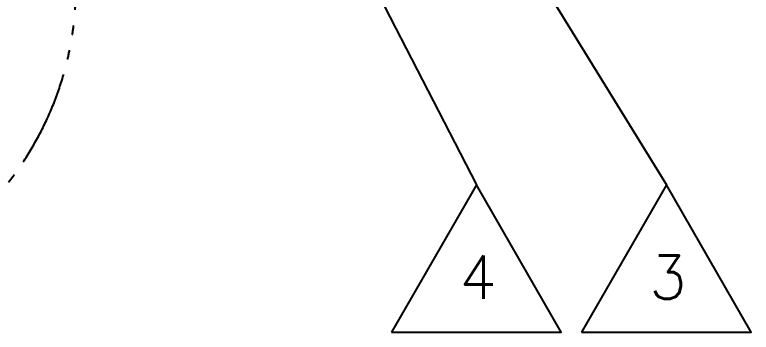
# Model space of a CAD drawing. Extents: x 1551 to 113148, y -1700 to 77018.
# Drawn here: x 22293 to 27065, y 19610 to 21665 of the extents above; entities that cross this region are included whole.
import ezdxf
from ezdxf.enums import TextEntityAlignment as Align

# ---------------------------------------------------------------- set-up
doc = ezdxf.new("R2010")
doc.units = 0
doc.header["$LTSCALE"] = 500
doc.header["$MEASUREMENT"] = 0
doc.linetypes.add('PHANTOM', pattern=[2.1, 1.25, -0.2, 0.125, -0.2, 0.125, -0.2])
doc.layers.get('0').update_dxf_attribs({"linetype": 'CONTINUOUS'})
for name, color, linetype in [('M1CO1', 1, 'CONTINUOUS'), ('POSNR', 2, 'CONTINUOUS'), ('SAFECO1', 1, 'CONTINUOUS'), ('SOC02', 2, 'CONTINUOUS')]:
    doc.layers.add(name, color=color, linetype=linetype)
doc.styles.add('ROMANS', font='romans', dxfattribs={"height": 100})
doc.dimstyles.get("Standard").update_dxf_attribs({"dimtxt": 2, "dimasz": 2.5, "dimexe": 1, "dimexo": 1, "dimgap": 1, "dimtad": 1, "dimdsep": 46, "dimtxsty": 'ROMANS', "dimcen": 0, "dimclrd": 1, "dimclre": 1, "dimclrt": 2, "dimadec": 0, "dimazin": 0, "dimtfac": 1, "dimtmove": 2, "dimatfit": 3, "dimfxl": 1, "dimtvp": 100, "dimtolj": 1, "dimarcsym": 0})

# ---------------------------------------------------------------- blocks, each defined once
blk = doc.blocks.new('POS_DØRER')
at = {"layer": 'SOC02'}
blk.add_lwpolyline([(-5.529, -4.015), (5.477, -4.015), (-0.026, 5.516)], close=True, dxfattribs=at)
at = {"layer": 'POSNR', "color": 2, "style": 'ROMANS'}
blk.add_attdef('POS', text='', height=2.81, dxfattribs=at).set_placement((0.081, -1.861), align=Align.CENTER)
blk = doc.blocks.new('DOT')
at = {"layer": 'SAFECO1', "color": 0, "linetype": 'ByBlock'}
blk.add_line((-0.5, 0), (-1, 0), dxfattribs=at)
at = {"layer": 'SAFECO1', "color": 0, "linetype": 'ByBlock', "const_width": 0.5}
blk.add_lwpolyline([(-0.25, 0, 1), (0.25, 0, 1)], format="xyb", close=True, dxfattribs=at)

msp = doc.modelspace()

# ---------------------------------------------------------------- linework, layer by layer
at = {"linetype": 'PHANTOM'}
msp.add_arc((20635.105, 21848.758), 2055.002, 180.094513, 0, dxfattribs=at)

# ---------------------------------------------------------------- block references
at = {"layer": 'POSNR', "linetype": 'Continuous', "xscale": 100, "yscale": 100, "zscale": 100}
for p, values in [((25286.396, 20011.628), {'POS': '4'}), ((26517.312, 20011.628), {'POS': '3'})]:
    msp.add_blockref('POS_DØRER', p, dxfattribs=at).add_auto_attribs(values)

# ---------------------------------------------------------------- leaders
at = {"layer": 'M1CO1', "linetype": 'Continuous'}
for points in [[(23746.239, 25059.334), (26514.713, 20563.202)], [(23690.169, 23658.25), (25283.796, 20563.202)]]:
    msp.add_leader(points, dimstyle='Standard', override={"dimasz": 250, "dimgap": 100, "dimtad": 0, "dimldrblk": 'DOT'}, dxfattribs=at)

doc.saveas('drawing.dxf')
